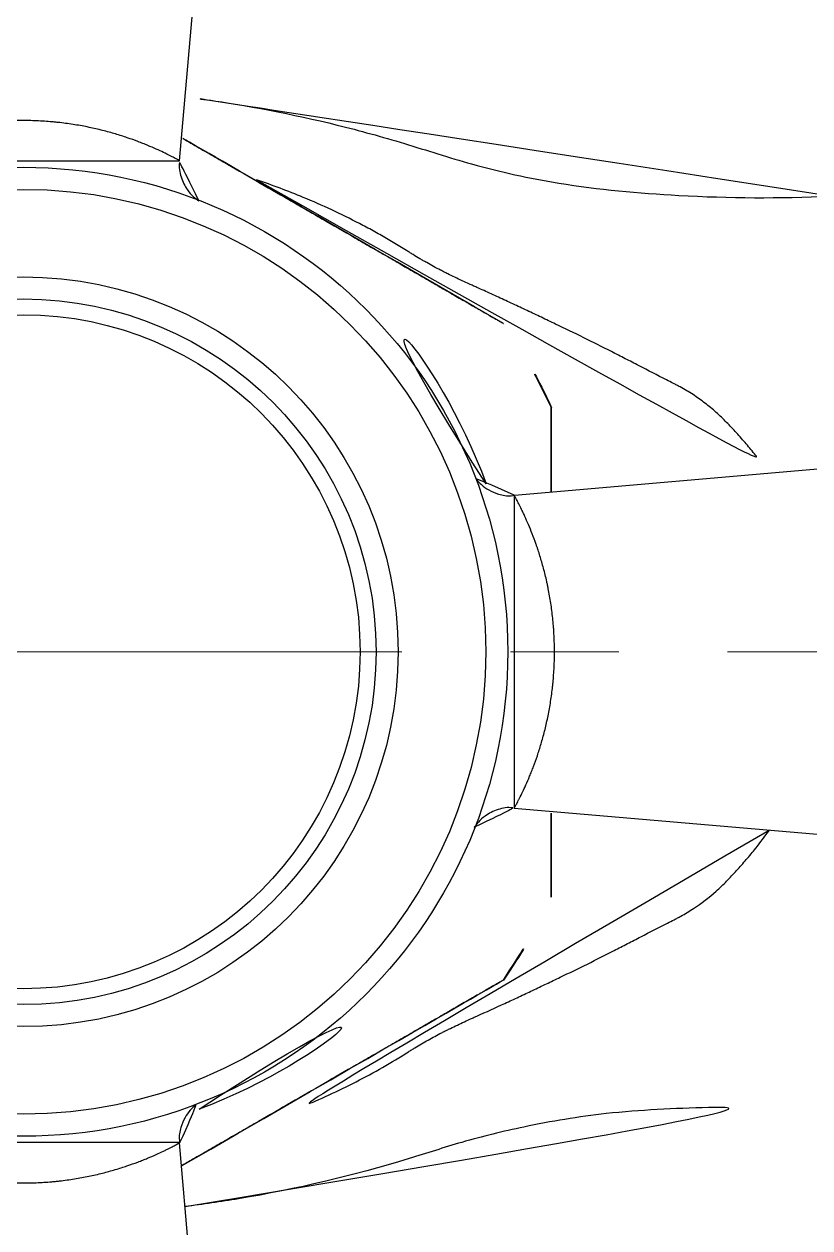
# Model space of a CAD drawing. Extents: x 16296677672 to 16296678106, y -37409616503 to -37409616185.
# Drawn here: x 16296677923.33 to 16296677941.43, y -37409616263.77 to -37409616236.04 of the extents above; entities that cross this region are included whole.
import ezdxf

# ---------------------------------------------------------------- set-up
doc = ezdxf.new("R2010")
doc.units = 0
doc.header["$LTSCALE"] = 10
doc.header["$MEASUREMENT"] = 0
doc.linetypes.add('CENTER', pattern=[2, 1.25, -0.25, 0.25, -0.25])
doc.layers.add('DWG', color=7, linetype='CONTINUOUS')
doc.layers.add('중심선', color=1, linetype='CENTER', lineweight=18)

msp = doc.modelspace()

# ---------------------------------------------------------------- linework, layer by layer
at = {"layer": 'DWG', "color": 0}
for p, q in [((16296677926.91217, -37409616239.18837), (16296677928.876659, -37409616216.48291)), ((16296677957.329269, -37409616244.935516), (16296677934.625191, -37409616246.899887)), ((16296677934.62188, -37409616254.100594), (16296677957.329269, -37409616256.065247)), ((16296677928.876659, -37409616284.51786), (16296677926.911961, -37409616261.80999))]:
    msp.add_line(p, q, dxfattribs=at)
for radius in [11.161728, 10.653735, 8.635882, 8.127889]:
    msp.add_circle((16296677923.3118, -37409616250.500381), radius, dxfattribs=at)
for radius, start, end in [(11.259637, 20.109264, 70.1212589), (13.326368, 24.9588286, 34.5887274), (11.259637, 290.5988171, 340.0931182), (13.326368, 325.4140646, 334.9669514)]:
    msp.add_arc((16296677923.402691, -37409616250.500381), radius, start, end, dxfattribs=at)
msp.add_ellipse((16296677923.30703, -37409616250.500381), major_axis=(0, 7.763774), ratio=0.999986292, dxfattribs=at)
for points, knots in [([(16296677941.902691, -37409616240.000381), (16296677940.735689, -37409616240.058792), (16296677938.64963, -37409616240.040833), (16296677935.87958, -37409616239.790131), (16296677933.77224, -37409616239.331581), (16296677932.099079, -37409616238.778992), (16296677930.035839, -37409616238.210243), (16296677928.34029, -37409616237.887756), (16296677927.16238, -37409616237.733788), (16296677927.039801, -37409616237.718521)], [0, 0, 0, 0, 0.23100071, 0.414688075, 0.55079685, 0.658056934, 0.764325844, 0.975493531, 1, 1, 1, 1]), ([(16296677919.7117, -37409616239.191643), (16296677919.711679, -37409616239.191338), (16296677919.714319, -37409616239.188766), (16296677919.727489, -37409616239.180618), (16296677919.74712, -37409616239.169273), (16296677919.751419, -37409616239.166809), (16296677919.760731, -37409616239.16153), (16296677919.775749, -37409616239.153084), (16296677919.79388, -37409616239.143112), (16296677919.8342, -37409616239.121231), (16296677919.898769, -37409616239.086952), (16296677919.984501, -37409616239.043732), (16296677920.05682, -37409616239.008423), (16296677920.08227, -37409616238.996178), (16296677920.135889, -37409616238.970787), (16296677920.16395, -37409616238.95771), (16296677920.25136, -37409616238.917686), (16296677920.314079, -37409616238.8899), (16296677920.448259, -37409616238.832909), (16296677920.51972, -37409616238.803711), (16296677920.671499, -37409616238.744682), (16296677920.751829, -37409616238.714844), (16296677920.85808, -37409616238.67762), (16296677920.879629, -37409616238.670181), (16296677920.92312, -37409616238.65538), (16296677920.988979, -37409616238.633308), (16296677921.056749, -37409616238.611618), (16296677921.194851, -37409616238.568901), (16296677921.290319, -37409616238.541298), (16296677921.48827, -37409616238.488533), (16296677921.59074, -37409616238.463371), (16296677921.72349, -37409616238.433899), (16296677921.750271, -37409616238.428108), (16296677921.80431, -37409616238.416733), (16296677921.831551, -37409616238.411163), (16296677921.913521, -37409616238.394836), (16296677921.96866, -37409616238.384506), (16296677922.135559, -37409616238.355186), (16296677922.248779, -37409616238.337898), (16296677922.47921, -37409616238.308273), (16296677922.59642, -37409616238.295937), (16296677922.74555, -37409616238.283928), (16296677922.775511, -37409616238.2817), (16296677922.835699, -37409616238.277588), (16296677922.865971, -37409616238.275703), (16296677922.956779, -37409616238.270607), (16296677923.017241, -37409616238.267967), (16296677923.19836, -37409616238.262253), (16296677923.439211, -37409616238.260536), (16296677923.67877, -37409616238.270477), (16296677923.857969, -37409616238.282242), (16296677923.91762, -37409616238.28688), (16296677924.006981, -37409616238.294922), (16296677924.036779, -37409616238.297783), (16296677924.096161, -37409616238.303848), (16296677924.125669, -37409616238.307037), (16296677924.27235, -37409616238.323792), (16296677924.38693, -37409616238.339706), (16296677924.610889, -37409616238.375908), (16296677924.72027, -37409616238.39621), (16296677924.934, -37409616238.440613), (16296677925.038349, -37409616238.464729), (16296677925.191139, -37409616238.503357), (16296677925.24152, -37409616238.516663), (16296677925.339939, -37409616238.543716), (16296677925.3881, -37409616238.557503), (16296677925.529551, -37409616238.599419), (16296677925.61982, -37409616238.628166), (16296677925.792641, -37409616238.686546), (16296677925.875191, -37409616238.716164), (16296677925.993299, -37409616238.760674), (16296677926.03171, -37409616238.775528), (16296677926.106609, -37409616238.805168), (16296677926.14315, -37409616238.819969), (16296677926.248819, -37409616238.863701), (16296677926.314341, -37409616238.892067), (16296677926.435869, -37409616238.946503), (16296677926.491859, -37409616238.972557), (16296677926.594259, -37409616239.021591), (16296677926.640671, -37409616239.044571), (16296677926.692471, -37409616239.070839), (16296677926.702511, -37409616239.075974), (16296677926.721849, -37409616239.085907), (16296677926.7498, -37409616239.100357), (16296677926.77458, -37409616239.113441), (16296677926.81996, -37409616239.13768), (16296677926.86935, -37409616239.164841), (16296677926.89642, -37409616239.180817), (16296677926.90612, -37409616239.187027), (16296677926.9077, -37409616239.188103), (16296677926.91012, -37409616239.189812), (16296677926.910971, -37409616239.190483), (16296677926.911751, -37409616239.191261), (16296677926.9119, -37409616239.19149), (16296677926.91189, -37409616239.191628)], [0, 0, 0, 0, 0.010929196, 0.042165399, 0.042165399, 0.049974449, 0.049974449, 0.0577835, 0.073401601, 0.073401601, 0.104637803, 0.135874005, 0.135874005, 0.151492106, 0.151492106, 0.167110207, 0.167110207, 0.19834641, 0.19834641, 0.229582612, 0.229582612, 0.260818814, 0.260818814, 0.268627865, 0.268627865, 0.276436915, 0.292055016, 0.292055016, 0.323291219, 0.323291219, 0.354527421, 0.354527421, 0.362336471, 0.362336471, 0.370145522, 0.370145522, 0.385763623, 0.385763623, 0.416999825, 0.416999825, 0.448236027, 0.448236027, 0.456045078, 0.456045078, 0.463854129, 0.463854129, 0.47947223, 0.47947223, 0.510708432, 0.541944634, 0.541944634, 0.557562735, 0.557562735, 0.565371786, 0.565371786, 0.573180836, 0.573180836, 0.604417038, 0.604417038, 0.635653241, 0.635653241, 0.666889443, 0.666889443, 0.682507544, 0.682507544, 0.698125645, 0.698125645, 0.729361847, 0.729361847, 0.76059805, 0.76059805, 0.776216151, 0.776216151, 0.791834252, 0.791834252, 0.823070454, 0.823070454, 0.854306656, 0.854306656, 0.885542858, 0.885542858, 0.893351909, 0.893351909, 0.90116096, 0.916779061, 0.916779061, 0.948015263, 0.979251465, 0.979251465, 0.987060516, 0.987060516, 0.994869566, 0.994869566, 1, 1, 1, 1]), ([(16296677934.376869, -37409616242.939987), (16296677934.376909, -37409616242.940018), (16296677934.37326, -37409616242.937912), (16296677934.35849, -37409616242.929382), (16296677934.347, -37409616242.922752), (16296677934.324051, -37409616242.9095), (16296677934.315439, -37409616242.904533), (16296677934.296329, -37409616242.893494), (16296677934.28581, -37409616242.887421), (16296677934.251869, -37409616242.867828), (16296677934.22596, -37409616242.852867), (16296677934.16819, -37409616242.819511), (16296677934.13632, -37409616242.801117), (16296677934.08437, -37409616242.771118), (16296677934.06633, -37409616242.760696), (16296677934.02906, -37409616242.739189), (16296677934.009899, -37409616242.728127), (16296677933.91157, -37409616242.671356), (16296677933.825001, -37409616242.621384), (16296677933.685631, -37409616242.540909), (16296677933.637581, -37409616242.513168), (16296677933.563299, -37409616242.470284), (16296677933.538179, -37409616242.455772), (16296677933.487221, -37409616242.426353), (16296677933.46137, -37409616242.41143), (16296677933.33128, -37409616242.336319), (16296677933.22377, -37409616242.274246), (16296677933.003281, -37409616242.14695), (16296677932.89028, -37409616242.081711), (16296677932.65966, -37409616241.948563), (16296677932.54203, -37409616241.880653), (16296677932.362591, -37409616241.777046), (16296677932.302179, -37409616241.742172), (16296677932.18107, -37409616241.672249), (16296677932.12034, -37409616241.637177), (16296677931.93766, -37409616241.531723), (16296677931.815229, -37409616241.461037), (16296677931.569269, -37409616241.319023), (16296677931.44573, -37409616241.247704), (16296677931.19767, -37409616241.104477), (16296677931.073151, -37409616241.032593), (16296677930.69825, -37409616240.816147), (16296677930.44656, -37409616240.67083), (16296677930.12999, -37409616240.48806), (16296677930.06658, -37409616240.451447), (16296677929.93956, -37409616240.378113), (16296677929.87591, -37409616240.341362), (16296677929.684999, -37409616240.231148), (16296677929.55794, -37409616240.157784), (16296677929.17738, -37409616239.938057), (16296677928.92449, -37409616239.792061), (16296677928.420401, -37409616239.501022), (16296677928.169201, -37409616239.356003), (16296677927.793871, -37409616239.139297), (16296677927.669001, -37409616239.067207), (16296677927.419809, -37409616238.923332), (16296677927.29549, -37409616238.851547), (16296677927.10948, -37409616238.744164), (16296677927.04747, -37409616238.708366), (16296677926.976101, -37409616238.66716), (16296677926.966379, -37409616238.661537), (16296677926.956659, -37409616238.65593)], [0, 0, 0, 0, 0.021052647, 0.021052647, 0.043221845, 0.043221845, 0.054306443, 0.054306443, 0.065391042, 0.065391042, 0.08756024, 0.08756024, 0.109729438, 0.109729438, 0.120814036, 0.120814036, 0.131898635, 0.131898635, 0.176237031, 0.176237031, 0.198406228, 0.198406228, 0.209490827, 0.209490827, 0.220575426, 0.220575426, 0.264913821, 0.264913821, 0.309252216, 0.309252216, 0.353590612, 0.353590612, 0.375759809, 0.375759809, 0.397929007, 0.397929007, 0.442267402, 0.442267402, 0.486605798, 0.486605798, 0.530944193, 0.530944193, 0.619620984, 0.619620984, 0.641790181, 0.641790181, 0.663959379, 0.663959379, 0.708297774, 0.708297774, 0.796974565, 0.796974565, 0.885651356, 0.885651356, 0.929989751, 0.929989751, 0.974328146, 0.974328146, 0.996497344, 0.996497344, 1, 1, 1, 1]), ([(16296677927.35524, -37409616240.110718), (16296677927.355, -37409616240.110573), (16296677927.320709, -37409616240.089233), (16296677927.216009, -37409616240.007347), (16296677927.06284, -37409616239.835747), (16296677926.93751, -37409616239.567467), (16296677926.88555, -37409616239.324753), (16296677926.91473, -37409616239.203468), (16296677926.918131, -37409616239.190979)], [0, 0, 0, 0, 0.001015806, 0.150544252, 0.344110509, 0.653084453, 0.964293085, 1, 1, 1, 1]), ([(16296677928.687071, -37409616239.629356), (16296677929.052, -37409616239.75161), (16296677929.410509, -37409616239.885803), (16296677930.203119, -37409616240.214149), (16296677930.63389, -37409616240.414879), (16296677931.1611, -37409616240.689659), (16296677931.26597, -37409616240.745811), (16296677931.474609, -37409616240.860542), (16296677931.578381, -37409616240.919144), (16296677931.784679, -37409616241.038719), (16296677931.93845, -37409616241.130188), (16296677932.1035, -37409616241.232231), (16296677932.166731, -37409616241.271957), (16296677932.191999, -37409616241.287888), (16296677932.20462, -37409616241.295883), (16296677932.242531, -37409616241.319817), (16296677932.318689, -37409616241.367416), (16296677932.39587, -37409616241.414124), (16296677932.473841, -37409616241.46003), (16296677932.499981, -37409616241.475189), (16296677932.55238, -37409616241.505379), (16296677932.578659, -37409616241.520393), (16296677932.710489, -37409616241.595016), (16296677932.817289, -37409616241.653343), (16296677932.952841, -37409616241.723717), (16296677932.980061, -37409616241.737679), (16296677933.0347, -37409616241.765312), (16296677933.062149, -37409616241.778969), (16296677933.14455, -37409616241.819832), (16296677933.19965, -37409616241.846817), (16296677933.365511, -37409616241.926918), (16296677933.476839, -37409616241.979156), (16296677933.61731, -37409616242.042389), (16296677933.64547, -37409616242.054916), (16296677933.701691, -37409616242.080078), (16296677933.785959, -37409616242.117798), (16296677933.98208, -37409616242.205887), (16296677934.26075, -37409616242.33213), (16296677934.537201, -37409616242.459457), (16296677934.702, -37409616242.536613), (16296677934.811609, -37409616242.588226), (16296677934.866329, -37409616242.614067), (16296677935.030399, -37409616242.691597), (16296677935.13958, -37409616242.743309), (16296677935.35755, -37409616242.846817), (16296677935.46632, -37409616242.898643), (16296677935.791771, -37409616243.054672), (16296677936.223551, -37409616243.264023), (16296677936.65069, -37409616243.477203), (16296677936.91608, -37409616243.612038), (16296677936.96908, -37409616243.639076), (16296677937.074921, -37409616243.693336), (16296677937.127741, -37409616243.720596), (16296677937.286131, -37409616243.802353), (16296677937.39168, -37409616243.856789), (16296677937.708281, -37409616244.019867), (16296677937.91925, -37409616244.128281), (16296677938.18297, -37409616244.263077), (16296677938.23571, -37409616244.290001), (16296677938.314831, -37409616244.330322), (16296677938.341249, -37409616244.343712), (16296677938.393459, -37409616244.370987), (16296677938.419319, -37409616244.384819), (16296677938.547371, -37409616244.454941), (16296677938.645941, -37409616244.514137), (16296677938.83621, -37409616244.638527), (16296677938.927919, -37409616244.703743), (16296677939.105209, -37409616244.839996), (16296677939.19079, -37409616244.911057), (16296677939.356409, -37409616245.058907), (16296677939.436449, -37409616245.135696), (16296677939.59145, -37409616245.294922), (16296677939.66795, -37409616245.376007), (16296677939.819031, -37409616245.541161), (16296677939.893579, -37409616245.625237), (16296677940.00386, -37409616245.753761), (16296677940.04038, -37409616245.797043), (16296677940.112749, -37409616245.884216), (16296677940.148569, -37409616245.928108), (16296677940.291031, -37409616246.105667), (16296677940.394779, -37409616246.241867), (16296677940.4951, -37409616246.381157)], [0, 0, 0, 0, 0.08276506, 0.08276506, 0.186092198, 0.186092198, 0.211923982, 0.211923982, 0.237755766, 0.237755766, 0.26358755, 0.276503443, 0.279732416, 0.279732416, 0.282961389, 0.282961389, 0.289419335, 0.302335227, 0.302335227, 0.308793173, 0.308793173, 0.315251119, 0.315251119, 0.341082903, 0.341082903, 0.347540849, 0.347540849, 0.353998795, 0.353998795, 0.366914688, 0.366914688, 0.392746472, 0.392746472, 0.399204418, 0.399204418, 0.405662364, 0.418578256, 0.444410041, 0.470241825, 0.483157717, 0.483157717, 0.496073609, 0.496073609, 0.521905393, 0.521905393, 0.547737178, 0.547737178, 0.599400746, 0.651064315, 0.651064315, 0.663980207, 0.663980207, 0.676896099, 0.676896099, 0.702727884, 0.702727884, 0.754391452, 0.754391452, 0.767307344, 0.767307344, 0.77376529, 0.77376529, 0.780223237, 0.780223237, 0.806055021, 0.806055021, 0.831886805, 0.831886805, 0.857718589, 0.857718589, 0.883550374, 0.883550374, 0.909382158, 0.909382158, 0.935213942, 0.935213942, 0.948129834, 0.948129834, 0.961045727, 0.961045727, 1, 1, 1, 1]), ([(16296677935.471849, -37409616246.822182), (16296677935.471849, -37409616246.750633), (16296677935.471849, -37409616246.679893), (16296677935.471849, -37409616246.479347), (16296677935.471849, -37409616246.3517), (16296677935.471849, -37409616246.103462), (16296677935.471849, -37409616245.982857), (16296677935.471849, -37409616245.808487), (16296677935.471849, -37409616245.751457), (16296677935.471849, -37409616245.667778), (16296677935.471849, -37409616245.640137), (16296677935.471849, -37409616245.585861), (16296677935.471849, -37409616245.559212), (16296677935.471849, -37409616245.428543), (16296677935.471849, -37409616245.33213), (16296677935.471849, -37409616245.224091), (16296677935.471849, -37409616245.20311), (16296677935.471849, -37409616245.162483), (16296677935.471849, -37409616245.14283), (16296677935.471849, -37409616245.086594), (16296677935.471849, -37409616245.052528), (16296677935.471849, -37409616244.991653), (16296677935.471849, -37409616244.964828), (16296677935.471849, -37409616244.918991), (16296677935.471849, -37409616244.899971), (16296677935.471849, -37409616244.881569), (16296677935.471849, -37409616244.878159), (16296677935.471849, -37409616244.871933), (16296677935.471849, -37409616244.863457), (16296677935.471849, -37409616244.857613), (16296677935.471849, -37409616244.851562), (16296677935.471849, -37409616244.849922), (16296677935.471849, -37409616244.849937)], [0, 0, 0, 0, 0.072932562, 0.072932562, 0.209255108, 0.209255108, 0.345577653, 0.345577653, 0.413738926, 0.413738926, 0.447819562, 0.447819562, 0.481900199, 0.481900199, 0.618222744, 0.618222744, 0.652303381, 0.652303381, 0.686384017, 0.686384017, 0.75454529, 0.75454529, 0.822706563, 0.822706563, 0.890867835, 0.890867835, 0.907908153, 0.907908153, 0.924948472, 0.959029108, 0.959029108, 1, 1, 1, 1]), ([(16296677934.621679, -37409616246.889908), (16296677934.5991, -37409616246.896202), (16296677934.48052, -37409616246.922661), (16296677934.272591, -37409616246.878166), (16296677934.04158, -37409616246.785172), (16296677933.872761, -37409616246.661583), (16296677933.772381, -37409616246.555206), (16296677933.727501, -37409616246.494598), (16296677933.71596, -37409616246.478111)], [0, 0, 0, 0, 0.065940405, 0.346556618, 0.580053254, 0.777039937, 0.937231025, 1, 1, 1, 1]), ([(16296677934.62055, -37409616246.900291), (16296677934.62085, -37409616246.900269), (16296677934.623421, -37409616246.902908), (16296677934.631559, -37409616246.916077), (16296677934.64291, -37409616246.935707), (16296677934.64538, -37409616246.94001), (16296677934.65065, -37409616246.949318), (16296677934.6591, -37409616246.964333), (16296677934.669069, -37409616246.982468), (16296677934.69095, -37409616247.022789), (16296677934.725229, -37409616247.087357), (16296677934.76845, -37409616247.173088), (16296677934.803761, -37409616247.245407), (16296677934.81601, -37409616247.270859), (16296677934.841391, -37409616247.324478), (16296677934.854469, -37409616247.352539), (16296677934.894489, -37409616247.439949), (16296677934.922279, -37409616247.50267), (16296677934.979271, -37409616247.636848), (16296677935.008471, -37409616247.708313), (16296677935.067499, -37409616247.860092), (16296677935.09734, -37409616247.940422), (16296677935.13456, -37409616248.046669), (16296677935.14201, -37409616248.068222), (16296677935.156799, -37409616248.111702), (16296677935.178881, -37409616248.177567), (16296677935.20056, -37409616248.245338), (16296677935.24328, -37409616248.383438), (16296677935.270889, -37409616248.478912), (16296677935.32365, -37409616248.676857), (16296677935.34881, -37409616248.779327), (16296677935.378281, -37409616248.912079), (16296677935.384069, -37409616248.938858), (16296677935.395451, -37409616248.992897), (16296677935.40103, -37409616249.020126), (16296677935.417339, -37409616249.102112), (16296677935.42767, -37409616249.157249), (16296677935.456989, -37409616249.324142), (16296677935.474279, -37409616249.437363), (16296677935.50391, -37409616249.667793), (16296677935.516239, -37409616249.785011), (16296677935.52825, -37409616249.934143), (16296677935.530491, -37409616249.964104), (16296677935.534599, -37409616250.024277), (16296677935.53648, -37409616250.054558), (16296677935.541571, -37409616250.14537), (16296677935.54422, -37409616250.205833), (16296677935.54994, -37409616250.386948), (16296677935.55164, -37409616250.627792), (16296677935.54171, -37409616250.867363), (16296677935.52994, -37409616251.046547), (16296677935.525299, -37409616251.106209), (16296677935.51726, -37409616251.195557), (16296677935.5144, -37409616251.225372), (16296677935.508341, -37409616251.284737), (16296677935.50514, -37409616251.314247), (16296677935.48839, -37409616251.460938), (16296677935.472481, -37409616251.575523), (16296677935.43627, -37409616251.799477), (16296677935.415979, -37409616251.908852), (16296677935.371571, -37409616252.122589), (16296677935.34745, -37409616252.226936), (16296677935.30883, -37409616252.37973), (16296677935.295521, -37409616252.430107), (16296677935.268471, -37409616252.528526), (16296677935.25469, -37409616252.576683), (16296677935.212761, -37409616252.718132), (16296677935.18401, -37409616252.808403), (16296677935.125641, -37409616252.981216), (16296677935.09602, -37409616253.063766), (16296677935.05151, -37409616253.181877), (16296677935.03665, -37409616253.220299), (16296677935.007021, -37409616253.295197), (16296677934.99221, -37409616253.331741), (16296677934.948481, -37409616253.437401), (16296677934.920111, -37409616253.50293), (16296677934.865681, -37409616253.624451), (16296677934.83963, -37409616253.680443), (16296677934.79059, -37409616253.782852), (16296677934.767611, -37409616253.829262), (16296677934.741341, -37409616253.881058), (16296677934.736219, -37409616253.891098), (16296677934.72628, -37409616253.910439), (16296677934.711821, -37409616253.938393), (16296677934.69874, -37409616253.963173), (16296677934.674509, -37409616254.008553), (16296677934.647341, -37409616254.057938), (16296677934.631359, -37409616254.085007), (16296677934.625139, -37409616254.094711), (16296677934.62409, -37409616254.096283), (16296677934.62237, -37409616254.098709), (16296677934.6217, -37409616254.099564), (16296677934.62092, -37409616254.100342), (16296677934.620689, -37409616254.100487), (16296677934.62055, -37409616254.100479)], [0, 0, 0, 0, 0.010904193, 0.04214041, 0.04214041, 0.049949464, 0.049949464, 0.057758519, 0.073376627, 0.073376627, 0.104612845, 0.135849062, 0.135849062, 0.15146717, 0.15146717, 0.167085279, 0.167085279, 0.198321496, 0.198321496, 0.229557713, 0.229557713, 0.26079393, 0.26079393, 0.268602985, 0.268602985, 0.276412039, 0.292030148, 0.292030148, 0.323266365, 0.323266365, 0.354502582, 0.354502582, 0.362311636, 0.362311636, 0.370120691, 0.370120691, 0.385738799, 0.385738799, 0.416975016, 0.416975016, 0.448211234, 0.448211234, 0.456020288, 0.456020288, 0.463829342, 0.463829342, 0.479447451, 0.479447451, 0.510683668, 0.541919885, 0.541919885, 0.557537994, 0.557537994, 0.565347048, 0.565347048, 0.573156102, 0.573156102, 0.604392319, 0.604392319, 0.635628537, 0.635628537, 0.666864754, 0.666864754, 0.682482862, 0.682482862, 0.698100971, 0.698100971, 0.729337188, 0.729337188, 0.760573405, 0.760573405, 0.776191514, 0.776191514, 0.791809623, 0.791809623, 0.82304584, 0.82304584, 0.854282057, 0.854282057, 0.885518274, 0.885518274, 0.893327328, 0.893327328, 0.901136383, 0.916754491, 0.916754491, 0.947990708, 0.979226926, 0.979226926, 0.98703598, 0.98703598, 0.994845034, 0.994845034, 1, 1, 1, 1]), ([(16296677933.701469, -37409616254.543823), (16296677933.701611, -37409616254.543587), (16296677933.72295, -37409616254.509293), (16296677933.804831, -37409616254.404602), (16296677933.97644, -37409616254.251419), (16296677934.244711, -37409616254.126152), (16296677934.48704, -37409616254.074089), (16296677934.60795, -37409616254.103157), (16296677934.62005, -37409616254.106453)], [0, 0, 0, 0, 0.001016923, 0.150709847, 0.344489022, 0.653802829, 0.965353783, 1, 1, 1, 1]), ([(16296677935.471849, -37409616256.150833), (16296677935.471849, -37409616256.150833), (16296677935.471849, -37409616256.150864), (16296677935.471849, -37409616256.150543), (16296677935.471849, -37409616256.149353), (16296677935.471849, -37409616256.148468), (16296677935.471849, -37409616256.142609), (16296677935.471849, -37409616256.133324), (16296677935.471849, -37409616256.106087), (16296677935.471849, -37409616256.088127), (16296677935.471849, -37409616256.054939), (16296677935.471849, -37409616256.042824), (16296677935.471849, -37409616256.016533), (16296677935.471849, -37409616256.002403), (16296677935.471849, -37409616255.957497), (16296677935.471849, -37409616255.924088), (16296677935.471849, -37409616255.850983), (16296677935.471849, -37409616255.811256), (16296677935.471849, -37409616255.747337), (16296677935.471849, -37409616255.72525), (16296677935.471849, -37409616255.679977), (16296677935.471849, -37409616255.656792), (16296677935.471849, -37409616255.538307), (16296677935.471849, -37409616255.43541), (16296677935.471849, -37409616255.271294), (16296677935.471849, -37409616255.214943), (16296677935.471849, -37409616255.128166), (16296677935.471849, -37409616255.098869), (16296677935.471849, -37409616255.039543), (16296677935.471849, -37409616255.009483), (16296677935.471849, -37409616254.857979), (16296677935.471849, -37409616254.733383), (16296677935.471849, -37409616254.478706), (16296677935.471849, -37409616254.348633), (16296677935.471849, -37409616254.21003), (16296677935.471849, -37409616254.203796), (16296677935.471849, -37409616254.197571)], [0, 0, 0, 0, 0.001909664, 0.019007277, 0.019007277, 0.03610489, 0.03610489, 0.10449534, 0.10449534, 0.172885791, 0.172885791, 0.207081016, 0.207081016, 0.241276242, 0.241276242, 0.309666692, 0.309666692, 0.378057143, 0.378057143, 0.412252368, 0.412252368, 0.446447594, 0.446447594, 0.583228495, 0.583228495, 0.651618946, 0.651618946, 0.685814171, 0.685814171, 0.720009396, 0.720009396, 0.856790298, 0.856790298, 0.993571199, 0.993571199, 1, 1, 1, 1]), ([(16296677940.49806, -37409616254.615547), (16296677940.39711, -37409616254.755882), (16296677940.292761, -37409616254.89296), (16296677940.11467, -37409616255.115013), (16296677940.04274, -37409616255.201698), (16296677939.89621, -37409616255.372581), (16296677939.82159, -37409616255.45681), (16296677939.669861, -37409616255.622757), (16296677939.5931, -37409616255.704117), (16296677939.43784, -37409616255.863747), (16296677939.35791, -37409616255.940468), (16296677939.11072, -37409616256.161377), (16296677938.93609, -37409616256.29631), (16296677938.65666, -37409616256.479919), (16296677938.560591, -37409616256.537987), (16296677938.43647, -37409616256.606613), (16296677938.398939, -37409616256.6269), (16296677938.360941, -37409616256.646744), (16296677938.335501, -37409616256.659882), (16296677938.32271, -37409616256.666367), (16296677938.25881, -37409616256.698929), (16296677938.00318, -37409616256.82933), (16296677937.74741, -37409616256.960648), (16296677937.44021, -37409616257.11879), (16296677937.337761, -37409616257.1716), (16296677937.18405, -37409616257.2509), (16296677937.13283, -37409616257.277382), (16296677937.03023, -37409616257.33017), (16296677936.773371, -37409616257.461723), (16296677936.3078, -37409616257.695038), (16296677935.889681, -37409616257.898621), (16296677935.574579, -37409616258.050293), (16296677935.469299, -37409616258.10067), (16296677935.25824, -37409616258.201157), (16296677935.152479, -37409616258.251297), (16296677934.993601, -37409616258.3265), (16296677934.94059, -37409616258.351547), (16296677934.83448, -37409616258.401657), (16296677934.781401, -37409616258.426727), (16296677934.62183, -37409616258.501694), (16296677934.514999, -37409616258.551308), (16296677934.19322, -37409616258.699371), (16296677933.976999, -37409616258.79705), (16296677933.732161, -37409616258.906731), (16296677933.704941, -37409616258.918907), (16296677933.65044, -37409616258.943283), (16296677933.62315, -37409616258.955429), (16296677933.54141, -37409616258.992149), (16296677933.48716, -37409616259.017021), (16296677933.325001, -37409616259.092659), (16296677933.217699, -37409616259.144417), (16296677933.084311, -37409616259.210342), (16296677933.05765, -37409616259.223572), (16296677933.00449, -37409616259.250229), (16296677932.925039, -37409616259.290619), (16296677932.846451, -37409616259.33213), (16296677932.69031, -37409616259.41642), (16296677932.587589, -37409616259.474289), (16296677932.43524, -37409616259.562843), (16296677932.384939, -37409616259.59288), (16296677932.31016, -37409616259.638588), (16296677932.27294, -37409616259.661613), (16296677932.235941, -37409616259.684822), (16296677932.21133, -37409616259.70034), (16296677932.19906, -37409616259.70813), (16296677932.08843, -37409616259.777977), (16296677931.79174, -37409616259.960732), (16296677931.490009, -37409616260.133049), (16296677930.87977, -37409616260.464142), (16296677930.46389, -37409616260.666801), (16296677929.650709, -37409616261.021233), (16296677929.254959, -37409616261.175911), (16296677928.851021, -37409616261.315964)], [0, 0, 0, 0, 0.038901383, 0.038901383, 0.064427215, 0.064427215, 0.089953047, 0.089953047, 0.115478879, 0.115478879, 0.141004711, 0.141004711, 0.192056374, 0.192056374, 0.217582206, 0.217582206, 0.223963664, 0.227154393, 0.227154393, 0.230345122, 0.230345122, 0.243108038, 0.294159702, 0.294159702, 0.319685534, 0.319685534, 0.33244845, 0.33244845, 0.345211366, 0.39626303, 0.447314693, 0.447314693, 0.472840525, 0.472840525, 0.498366357, 0.498366357, 0.511129273, 0.511129273, 0.523892189, 0.523892189, 0.549418021, 0.549418021, 0.600469685, 0.600469685, 0.606851143, 0.606851143, 0.613232601, 0.613232601, 0.625995517, 0.625995517, 0.651521349, 0.651521349, 0.657902807, 0.657902807, 0.664284265, 0.677047181, 0.677047181, 0.702573012, 0.702573012, 0.715335928, 0.715335928, 0.721717386, 0.724908115, 0.724908115, 0.728098844, 0.728098844, 0.753624676, 0.80467634, 0.80467634, 0.906779668, 0.906779668, 1, 1, 1, 1]), ([(16296677926.955259, -37409616262.345642), (16296677927.04332, -37409616262.2948), (16296677927.13184, -37409616262.243698), (16296677927.34392, -37409616262.121246), (16296677927.467859, -37409616262.049698), (16296677927.71715, -37409616261.905769), (16296677927.842501, -37409616261.833397), (16296677928.03149, -37409616261.724281), (16296677928.09466, -37409616261.687813), (16296677928.22126, -37409616261.614723), (16296677928.284531, -37409616261.578194), (16296677928.474239, -37409616261.468658), (16296677928.60059, -37409616261.395714), (16296677928.979271, -37409616261.177078), (16296677929.231251, -37409616261.031601), (16296677929.734301, -37409616260.741173), (16296677929.985371, -37409616260.596207), (16296677930.48658, -37409616260.306839), (16296677930.73671, -37409616260.162422), (16296677931.111071, -37409616259.946289), (16296677931.23572, -37409616259.874321), (16296677931.48469, -37409616259.730583), (16296677931.60903, -37409616259.658791), (16296677931.85733, -37409616259.515427), (16296677931.98028, -37409616259.444443), (16296677932.223221, -37409616259.304176), (16296677932.34326, -37409616259.234894), (16296677932.580009, -37409616259.09819), (16296677932.69673, -37409616259.0308), (16296677932.926279, -37409616258.89827), (16296677933.03912, -37409616258.83313), (16296677933.177179, -37409616258.753418), (16296677933.204639, -37409616258.737556), (16296677933.259239, -37409616258.706039), (16296677933.286421, -37409616258.690353), (16296677933.367029, -37409616258.643806), (16296677933.419661, -37409616258.613419), (16296677933.573931, -37409616258.524353), (16296677933.67197, -37409616258.467751), (16296677933.787121, -37409616258.401268), (16296677933.80979, -37409616258.388184), (16296677933.854309, -37409616258.362473), (16296677933.876209, -37409616258.349831), (16296677933.94013, -37409616258.312927), (16296677933.980511, -37409616258.289612), (16296677934.056499, -37409616258.245743), (16296677934.0921, -37409616258.225182), (16296677934.1581, -37409616258.18708), (16296677934.188499, -37409616258.169533), (16296677934.22975, -37409616258.145714), (16296677934.24929, -37409616258.13443), (16296677934.26709, -37409616258.124153), (16296677934.278561, -37409616258.117538), (16296677934.284081, -37409616258.114349), (16296677934.310499, -37409616258.099098), (16296677934.327909, -37409616258.089043), (16296677934.35511, -37409616258.073341), (16296677934.364889, -37409616258.067688), (16296677934.373581, -37409616258.062683), (16296677934.375469, -37409616258.061577), (16296677934.37669, -37409616258.060883), (16296677934.376869, -37409616258.060783), (16296677934.376869, -37409616258.060783)], [0, 0, 0, 0, 0.031983031, 0.031983031, 0.07628092, 0.07628092, 0.120578808, 0.120578808, 0.142727753, 0.142727753, 0.164876697, 0.164876697, 0.209174586, 0.209174586, 0.297770363, 0.297770363, 0.38636614, 0.38636614, 0.474961918, 0.474961918, 0.519259806, 0.519259806, 0.563557695, 0.563557695, 0.607855583, 0.607855583, 0.652153472, 0.652153472, 0.696451361, 0.696451361, 0.740749249, 0.740749249, 0.751823721, 0.751823721, 0.762898194, 0.762898194, 0.785047138, 0.785047138, 0.829345027, 0.829345027, 0.840419499, 0.840419499, 0.851493971, 0.851493971, 0.873642915, 0.873642915, 0.89579186, 0.89579186, 0.917940804, 0.917940804, 0.929015276, 0.934552512, 0.934552512, 0.940089748, 0.940089748, 0.962238692, 0.962238692, 0.984387637, 0.984387637, 0.995462109, 0.995462109, 1, 1, 1, 1]), ([(16296677926.921261, -37409616261.807617), (16296677926.915899, -37409616261.788383), (16296677926.88954, -37409616261.673561), (16296677926.93255, -37409616261.469292), (16296677927.02313, -37409616261.237953), (16296677927.14378, -37409616261.069206), (16296677927.259871, -37409616260.95784), (16296677927.326, -37409616260.909767), (16296677927.35161, -37409616260.893311)], [0, 0, 0, 0, 0.055068183, 0.328806409, 0.556683485, 0.748773207, 0.904815567, 1, 1, 1, 1]), ([(16296677927.041059, -37409616263.282593), (16296677927.45295, -37409616263.231163), (16296677929.19586, -37409616262.976952), (16296677931.32686, -37409616262.473427), (16296677933.474211, -37409616261.766403), (16296677934.987431, -37409616261.398949), (16296677936.883511, -37409616261.08165), (16296677939.247351, -37409616260.984497), (16296677940.96702, -37409616260.971718), (16296677941.902691, -37409616261.000381)], [0, 0, 0, 0, 0.082343488, 0.349329354, 0.433389797, 0.531091928, 0.658221962, 0.814397064, 1, 1, 1, 1]), ([(16296677926.91189, -37409616261.809143), (16296677926.9119, -37409616261.809303), (16296677926.911711, -37409616261.809563), (16296677926.910259, -37409616261.810944), (16296677926.907721, -37409616261.812721), (16296677926.8958, -37409616261.820312), (16296677926.86842, -37409616261.836456), (16296677926.81863, -37409616261.863823), (16296677926.77284, -37409616261.888237), (16296677926.75617, -37409616261.897034), (16296677926.729019, -37409616261.911163), (16296677926.719601, -37409616261.916031), (16296677926.700109, -37409616261.926041), (16296677926.69002, -37409616261.931183), (16296677926.658779, -37409616261.947006), (16296677926.636589, -37409616261.958107), (16296677926.589849, -37409616261.981133), (16296677926.565281, -37409616261.993073), (16296677926.488041, -37409616262.030006), (16296677926.431841, -37409616262.056107), (16296677926.310169, -37409616262.110519), (16296677926.244699, -37409616262.138817), (16296677926.13938, -37409616262.182327), (16296677926.10309, -37409616262.197006), (16296677926.02808, -37409616262.226646), (16296677925.9893, -37409616262.241623), (16296677925.870371, -37409616262.286369), (16296677925.787371, -37409616262.316078), (16296677925.613899, -37409616262.374519), (16296677925.52343, -37409616262.403252), (16296677925.33477, -37409616262.458992), (16296677925.23658, -37409616262.486023), (16296677925.031931, -37409616262.537567), (16296677924.927031, -37409616262.561707), (16296677924.71233, -37409616262.606087), (16296677924.602489, -37409616262.62635), (16296677924.37764, -37409616262.662422), (16296677924.26264, -37409616262.678253), (16296677924.11545, -37409616262.694847), (16296677924.0858, -37409616262.698021), (16296677924.02651, -37409616262.703987), (16296677923.937469, -37409616262.712418), (16296677923.84819, -37409616262.719254), (16296677923.669279, -37409616262.730759), (16296677923.429831, -37409616262.740387), (16296677923.18858, -37409616262.738373), (16296677923.03722, -37409616262.733391), (16296677923.00692, -37409616262.732208), (16296677922.94626, -37409616262.729462), (16296677922.915899, -37409616262.727913), (16296677922.825359, -37409616262.722702), (16296677922.76553, -37409616262.718521), (16296677922.58757, -37409616262.703957), (16296677922.47098, -37409616262.691559), (16296677922.241699, -37409616262.661827), (16296677922.129009, -37409616262.644524), (16296677921.96286, -37409616262.615189), (16296677921.880501, -37409616262.599693), (16296677921.799231, -37409616262.582977), (16296677921.745291, -37409616262.571587), (16296677921.71847, -37409616262.565773), (16296677921.5858, -37409616262.536217), (16296677921.483549, -37409616262.511047), (16296677921.28628, -37409616262.458328), (16296677921.191259, -37409616262.430801), (16296677921.008221, -37409616262.3741), (16296677920.920191, -37409616262.344917), (16296677920.814501, -37409616262.307877), (16296677920.793579, -37409616262.300438), (16296677920.752171, -37409616262.285507), (16296677920.73167, -37409616262.278023), (16296677920.67116, -37409616262.255623), (16296677920.632, -37409616262.240738), (16296677920.517969, -37409616262.196358), (16296677920.44655, -37409616262.167152), (16296677920.312679, -37409616262.110252), (16296677920.250219, -37409616262.082558), (16296677920.1633, -37409616262.042763), (16296677920.13546, -37409616262.029778), (16296677920.082081, -37409616262.004501), (16296677920.056511, -37409616261.992203), (16296677919.9841, -37409616261.956841), (16296677919.89835, -37409616261.913597), (16296677919.833891, -37409616261.879372), (16296677919.793671, -37409616261.857536), (16296677919.775591, -37409616261.847603), (16296677919.76062, -37409616261.83918), (16296677919.75135, -37409616261.833923), (16296677919.747061, -37409616261.831467), (16296677919.72744, -37409616261.820122), (16296677919.71431, -37409616261.811996), (16296677919.711679, -37409616261.809433), (16296677919.7117, -37409616261.809143)], [0, 0, 0, 0, 0.005748342, 0.005748342, 0.021357651, 0.021357651, 0.05257627, 0.083794889, 0.083794889, 0.099404198, 0.099404198, 0.107208853, 0.107208853, 0.115013507, 0.115013507, 0.130622816, 0.130622816, 0.146232126, 0.146232126, 0.177450744, 0.177450744, 0.208669363, 0.208669363, 0.224278672, 0.224278672, 0.239887981, 0.239887981, 0.2711066, 0.2711066, 0.302325218, 0.302325218, 0.333543837, 0.333543837, 0.364762456, 0.364762456, 0.395981074, 0.395981074, 0.427199693, 0.427199693, 0.435004347, 0.435004347, 0.442809002, 0.458418311, 0.458418311, 0.48963693, 0.520855548, 0.520855548, 0.528660203, 0.528660203, 0.536464858, 0.536464858, 0.552074167, 0.552074167, 0.583292785, 0.583292785, 0.614511404, 0.614511404, 0.630120713, 0.637925368, 0.637925368, 0.645730023, 0.645730023, 0.676948641, 0.676948641, 0.70816726, 0.70816726, 0.739385878, 0.739385878, 0.747190533, 0.747190533, 0.754995187, 0.754995187, 0.770604497, 0.770604497, 0.801823115, 0.801823115, 0.833041734, 0.833041734, 0.848651043, 0.848651043, 0.864260352, 0.864260352, 0.895478971, 0.92669759, 0.92669759, 0.942306899, 0.950111553, 0.950111553, 0.957916208, 0.957916208, 0.989134827, 1, 1, 1, 1])]:
    msp.add_open_spline(points, degree=3, knots=knots, dxfattribs=at)
at = {"layer": '중심선', "color": 1, "linetype": 'CENTER'}
msp.add_line((16296677992.03516, -37409616250.500381), (16296677911.94902, -37409616250.500381), dxfattribs=at)

doc.saveas('drawing.dxf')
